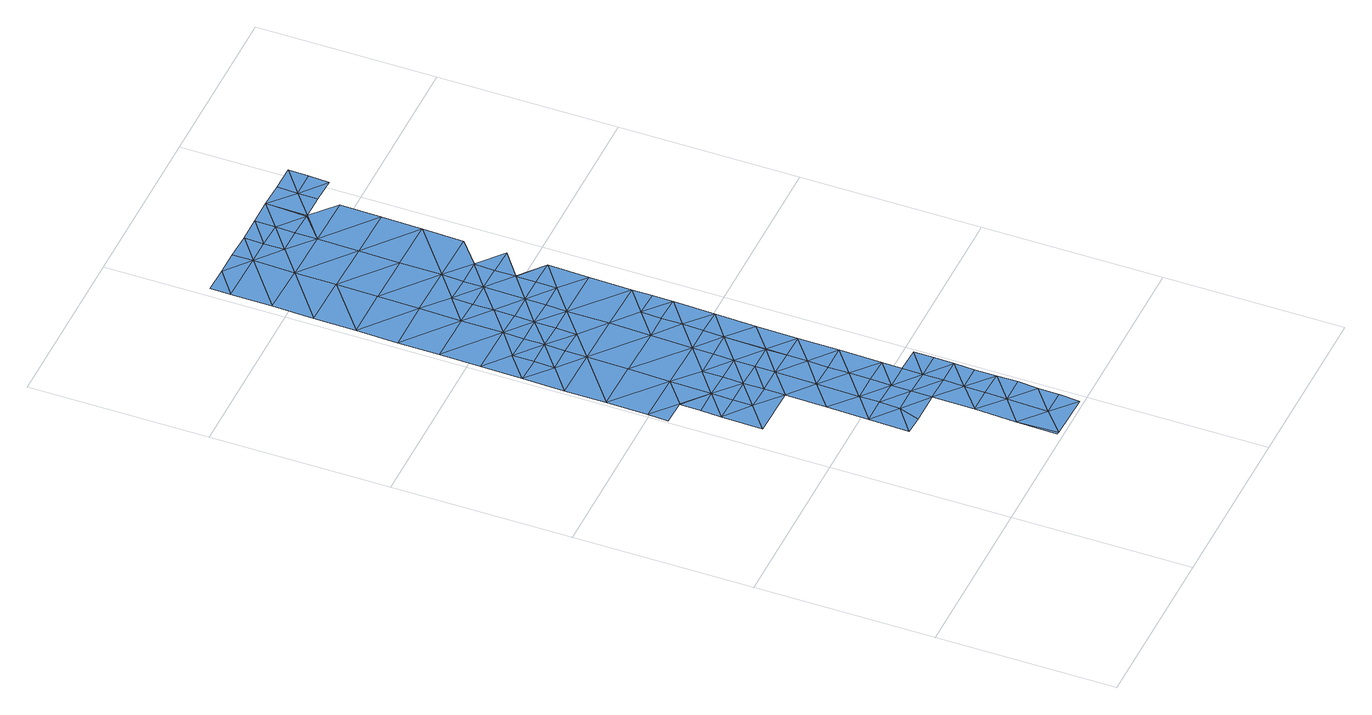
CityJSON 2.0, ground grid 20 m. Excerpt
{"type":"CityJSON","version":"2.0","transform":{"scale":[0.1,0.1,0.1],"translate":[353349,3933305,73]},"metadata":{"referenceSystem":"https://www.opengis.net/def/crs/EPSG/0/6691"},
"CityObjects":{
"waterbody1":{"type":"WaterBody","attributes":{"name":"3","class":"1140","function":"1","WaterBodyRiverFloodingRiskAttribute.description":"2","WaterBodyRiverFloodingRiskAttribute.rankOrg":"3","WaterBodyRiverFloodingRiskAttribute.adminType":"2","WaterBodyRiverFloodingRiskAttribute.scale":"L2"},"geometry":[{"type":"MultiSurface","lod":"1","boundaries":[[[0,1,2]],[[2,3,4]],[[5,6,7]],[[3,2,1]],[[7,8,5]],[[8,9,5]],[[1,6,5]],[[3,10,4]],[[3,1,5]],[[11,12,13]],[[9,14,5]],[[15,11,13]],[[13,4,15]],[[16,17,5]],[[18,19,12]],[[15,4,10]],[[5,14,16]],[[18,12,11]],[[3,5,17]],[[20,12,19]],[[21,10,3]],[[22,11,15]],[[23,20,19]],[[3,17,21]],[[24,20,23]],[[25,26,24]],[[10,27,15]],[[28,23,19]],[[21,27,10]],[[21,17,29]],[[22,15,30]],[[31,32,26]],[[33,30,15]],[[24,23,25]],[[25,31,26]],[[29,34,21]],[[28,35,23]],[[33,15,27]],[[36,37,32]],[[38,27,21]],[[39,38,21]],[[39,21,34]],[[23,40,25]],[[41,23,35]],[[30,42,43]],[[33,42,30]],[[44,32,31]],[[40,23,41]],[[43,42,35]],[[45,33,27]],[[40,46,25]],[[37,47,48]],[[49,45,27]],[[46,50,25]],[[25,50,31]],[[27,38,49]],[[36,32,44]],[[51,52,48]],[[53,35,42]],[[47,37,36]],[[33,54,42]],[[50,55,31]],[[56,52,57]],[[54,33,45]],[[44,31,55]],[[53,42,58]],[[59,36,44]],[[60,54,45]],[[54,61,42]],[[48,47,51]],[[55,59,44]],[[57,52,51]],[[42,61,58]],[[50,62,55]],[[36,63,47]],[[59,63,36]],[[64,57,51]],[[65,51,47]],[[62,66,55]],[[67,65,47]],[[68,58,69]],[[70,64,51]],[[65,71,51]],[[58,61,69]],[[72,68,69]],[[73,72,69]],[[71,70,51]],[[74,59,55]],[[75,76,66]],[[77,55,66]],[[75,73,76]],[[47,63,67]],[[77,74,55]],[[74,63,59]],[[78,65,67]],[[67,79,78]],[[67,63,80]],[[81,79,67]],[[82,81,67]],[[63,74,80]],[[82,67,80]]]}]},
"waterbody2":{"type":"WaterBody","attributes":{"name":"3","class":"1140","function":"1","WaterBodyRiverFloodingRiskAttribute.description":"2","WaterBodyRiverFloodingRiskAttribute.rankOrg":"2","WaterBodyRiverFloodingRiskAttribute.adminType":"2","WaterBodyRiverFloodingRiskAttribute.scale":"L2"},"geometry":[{"type":"MultiSurface","lod":"1","boundaries":[[[83,84,85]],[[86,14,85]],[[84,86,85]],[[83,85,8]],[[9,8,85]],[[9,85,14]]]}]},
"waterbody3":{"type":"WaterBody","attributes":{"name":"3","class":"1140","function":"1","WaterBodyRiverFloodingRiskAttribute.description":"2","WaterBodyRiverFloodingRiskAttribute.rankOrg":"2","WaterBodyRiverFloodingRiskAttribute.adminType":"2","WaterBodyRiverFloodingRiskAttribute.scale":"L2"},"geometry":[{"type":"MultiSurface","lod":"1","boundaries":[[[87,88,89]],[[88,90,89]],[[90,88,91]],[[91,88,92]],[[87,93,94]],[[88,87,94]],[[94,92,88]]]}]},
"waterbody4":{"type":"WaterBody","attributes":{"name":"3","class":"1140","function":"1","WaterBodyRiverFloodingRiskAttribute.description":"2","WaterBodyRiverFloodingRiskAttribute.rankOrg":"1","WaterBodyRiverFloodingRiskAttribute.adminType":"2","WaterBodyRiverFloodingRiskAttribute.scale":"L2"},"geometry":[{"type":"MultiSurface","lod":"1","boundaries":[[[95,96,97]],[[98,99,100]],[[101,98,100]],[[102,101,100]],[[100,99,96]],[[103,96,95]],[[104,103,95]],[[105,103,104]],[[106,103,105]],[[100,96,103]],[[106,100,103]],[[106,102,100]]]}]},
"waterbody5":{"type":"WaterBody","attributes":{"name":"3","class":"1140","function":"1","WaterBodyRiverFloodingRiskAttribute.description":"2","WaterBodyRiverFloodingRiskAttribute.rankOrg":"3","WaterBodyRiverFloodingRiskAttribute.adminType":"2","WaterBodyRiverFloodingRiskAttribute.scale":"L2"},"geometry":[{"type":"MultiSurface","lod":"1","boundaries":[[[107,108,109]],[[107,110,111]],[[112,113,114]],[[115,92,108]],[[108,107,111]],[[111,115,108]],[[110,116,111]],[[84,115,111]],[[114,113,117]],[[116,114,117]],[[86,84,117]],[[118,86,117]],[[108,92,94]],[[109,108,93]],[[94,93,108]],[[117,111,116]],[[113,118,117]],[[86,118,14]],[[111,117,84]]]}]},
"waterbody6":{"type":"WaterBody","attributes":{"name":"3","class":"1140","function":"1","WaterBodyRiverFloodingRiskAttribute.description":"2","WaterBodyRiverFloodingRiskAttribute.rankOrg":"4","WaterBodyRiverFloodingRiskAttribute.adminType":"2","WaterBodyRiverFloodingRiskAttribute.scale":"L2"},"geometry":[{"type":"MultiSurface","lod":"1","boundaries":[[[16,119,17]],[[16,14,119]],[[14,118,119]],[[109,120,107]],[[29,17,119]],[[109,93,120]],[[93,121,120]],[[118,113,119]],[[120,122,107]],[[34,29,119]],[[110,107,122]],[[116,110,122]],[[34,119,113]],[[122,123,116]],[[123,112,114]],[[112,34,113]],[[114,116,123]],[[123,124,112]],[[112,124,34]],[[125,38,39]],[[39,34,125]],[[34,124,125]],[[49,38,126]],[[38,125,126]],[[45,49,126]],[[60,45,126]]]}]},
"waterbody7":{"type":"WaterBody","attributes":{"name":"3","class":"1140","function":"1","WaterBodyRiverFloodingRiskAttribute.description":"2","WaterBodyRiverFloodingRiskAttribute.rankOrg":"2","WaterBodyRiverFloodingRiskAttribute.adminType":"2","WaterBodyRiverFloodingRiskAttribute.scale":"L2"},"geometry":[{"type":"MultiSurface","lod":"1","boundaries":[[[99,127,89]],[[98,101,127]],[[127,99,98]],[[128,89,127]],[[101,129,127]],[[129,130,127]],[[127,130,128]]]}]},
"waterbody8":{"type":"WaterBody","attributes":{"name":"3","class":"1140","function":"1","WaterBodyRiverFloodingRiskAttribute.description":"2","WaterBodyRiverFloodingRiskAttribute.rankOrg":"3","WaterBodyRiverFloodingRiskAttribute.adminType":"2","WaterBodyRiverFloodingRiskAttribute.scale":"L2"},"geometry":[{"type":"MultiSurface","lod":"1","boundaries":[[[128,87,89]],[[121,93,131]],[[93,87,131]],[[128,131,87]],[[132,133,131]],[[131,133,121]],[[131,130,132]],[[128,130,131]]]}]},
"waterbody9":{"type":"WaterBody","attributes":{"name":"3","class":"1140","function":"1","WaterBodyRiverFloodingRiskAttribute.description":"2","WaterBodyRiverFloodingRiskAttribute.rankOrg":"4","WaterBodyRiverFloodingRiskAttribute.adminType":"2","WaterBodyRiverFloodingRiskAttribute.scale":"L2"},"geometry":[{"type":"MultiSurface","lod":"1","boundaries":[[[134,11,22]],[[22,30,134]],[[18,11,134]],[[134,30,43]],[[28,19,134]],[[134,19,18]],[[35,28,134]],[[43,35,134]]]}]},
"waterbody10":{"type":"WaterBody","attributes":{"name":"3","class":"1140","function":"1","WaterBodyRiverFloodingRiskAttribute.description":"2","WaterBodyRiverFloodingRiskAttribute.rankOrg":"4","WaterBodyRiverFloodingRiskAttribute.adminType":"2","WaterBodyRiverFloodingRiskAttribute.scale":"L2"},"geometry":[{"type":"MultiSurface","lod":"1","boundaries":[[[75,135,73]],[[75,66,135]],[[135,66,62]],[[135,50,46]],[[62,50,135]],[[58,68,136]],[[35,53,136]],[[53,58,136]],[[68,72,136]],[[41,136,40]],[[136,135,40]],[[46,40,135]],[[135,136,73]],[[73,136,72]],[[136,41,35]]]}]},
"waterbody11":{"type":"WaterBody","attributes":{"name":"3","class":"1140","function":"1","WaterBodyRiverFloodingRiskAttribute.description":"2","WaterBodyRiverFloodingRiskAttribute.rankOrg":"4","WaterBodyRiverFloodingRiskAttribute.adminType":"2","WaterBodyRiverFloodingRiskAttribute.scale":"L2"},"geometry":[{"type":"MultiSurface","lod":"1","boundaries":[[[137,138,139]],[[78,140,65]],[[140,71,65]],[[141,70,71]],[[142,143,139]],[[142,139,144]],[[78,79,140]],[[141,71,140]],[[81,139,143]],[[138,144,139]],[[143,140,79]],[[81,143,79]],[[145,139,81]],[[145,137,139]],[[143,141,140]]]}]}
},
"vertices":[
[0,378,11],[29,377,11],[1,401,11],[57,400,11],[2,447,11],[57,354,10],[29,377,10],[29,354,10],[28,331,10],[56,330,10],[58,446,11],[31,516,11],[3,540,11],[2,493,11],[84,330,10],[59,492,11],[85,353,10],[85,376,10],[32,539,11],[32,563,11],[4,586,11],[114,399,10],[59,516,11],[61,585,11],[5,632,11],[61,631,11],[5,678,11],[115,445,11],[60,562,11],[114,376,10],[87,515,11],[62,678,11],[6,724,11],[116,491,11],[142,376,10],[88,562,11],[64,770,11],[7,771,11],[143,422,11],[143,399,10],[89,607,11],[89,584,11],[116,538,11],[88,538,11],[63,724,11],[144,468,11],[89,630,11],[64,816,11],[8,817,11],[143,445,11],[90,654,11],[65,862,11],[8,863,11],[117,561,11],[172,490,11],[119,677,11],[9,886,11],[37,885,11],[145,561,11],[119,723,11],[172,467,11],[173,537,11],[118,653,11],[120,769,11],[65,885,11],[93,839,11],[147,653,11],[121,815,11],[146,584,11],[174,583,11],[94,884,11],[93,862,11],[146,606,11],[146,607,11],[176,722,11],[146,630,11],[175,629,11],[175,676,11],[121,839,11],[149,838,11],[177,768,11],[150,838,11],[178,814,11],
[27,285,10],[84,284,10],[56,308,10],[84,307,10],
[139,168,10],[110,168,10],[139,145,10],[102,145,10],[81,146,10],[82,191,10],[139,190,10],[111,191,10],
[139,6,9],[137,52,9],[136,6,9],[166,98,10],[138,98,10],[165,74,10],[194,97,10],[194,74,10],[165,28,9],[192,5,8],[193,28,9],[193,51,9],
[140,237,10],[111,214,10],[140,214,10],[140,260,10],[112,261,10],[142,329,10],[141,329,10],[141,306,10],[83,238,10],[141,283,10],[113,307,10],[113,329,10],
[113,353,10],[168,213,10],[167,190,10],[169,260,10],[169,306,10],[170,352,10],[171,398,10],[172,444,11],
[166,121,10],[167,144,10],[194,121,10],[195,144,10],
[167,167,10],[195,167,10],[195,189,10],
[60,539,11],
[118,630,11],[117,584,11],
[206,837,11],[207,860,11],[178,860,11],[122,861,11],[122,884,11],[179,883,11],[151,884,11],[207,883,11],[178,838,11]
]}
